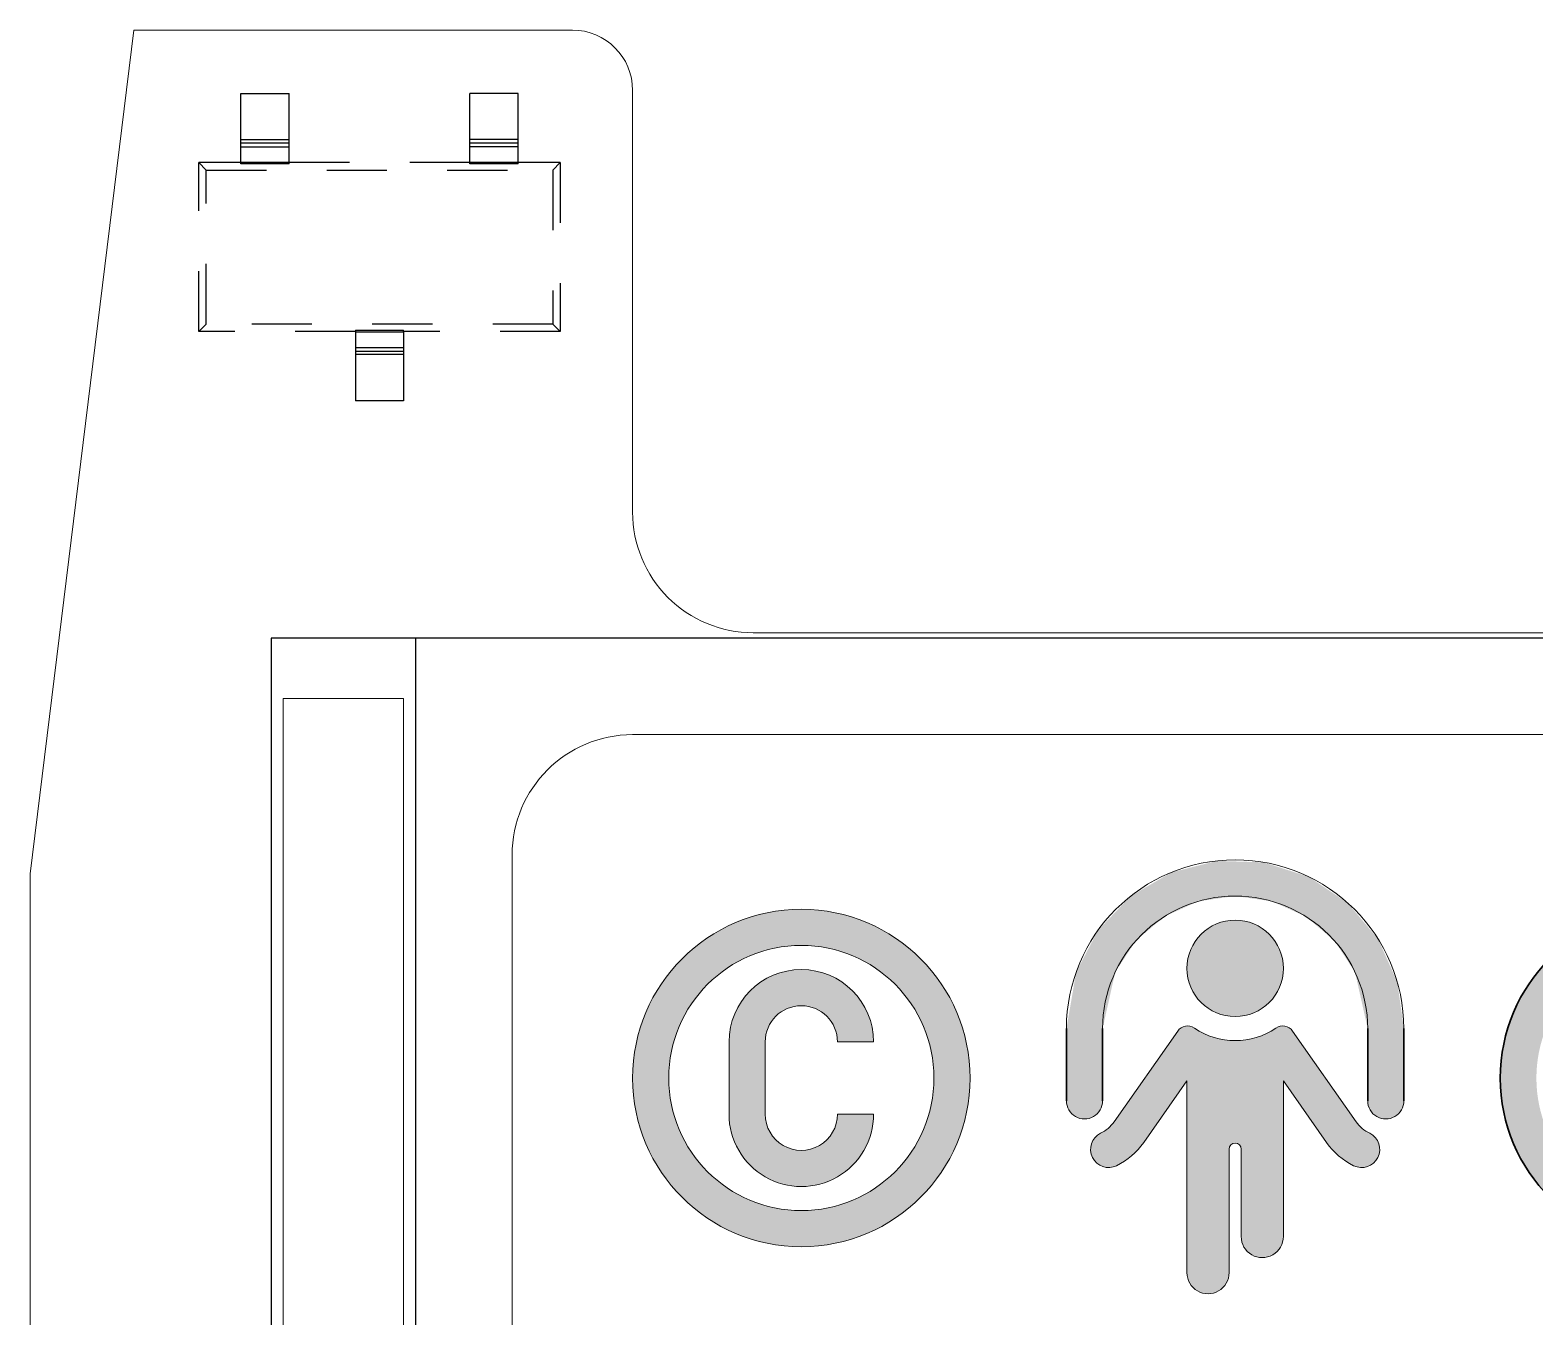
# Model space of a CAD drawing. Header units: millimetres. Extents: x -13 to 383, y -156 to 81.
# Drawn here: x 55.15 to 67.64, y -99.68 to -89 of the extents above; entities that cross this region are included whole.
import ezdxf

# ---------------------------------------------------------------- set-up
doc = ezdxf.new("R2010")
doc.units = ezdxf.units.MM
doc.header["$LTSCALE"] = 0.5
doc.linetypes.add('虚线', pattern=[2, 1, -1])
doc.layers.get('0').update_dxf_attribs({"lineweight": 18})
doc.layers.add('粗实线层', color=7, linetype='Continuous', lineweight=35)

# ---------------------------------------------------------------- blocks, each defined once
blk = doc.blocks.new('*X4')
at = {"color": 9, "linetype": '虚线', "lineweight": 25}
for p, q in [((-0.1999998930842253, 0), (0.1999998930841116, 0)), ((-0.1999998930842253, -0.3822369035333395), (-0.1999998930842253, 0)), ((0.1999998930841116, -0.3822369035333395), (0.1999998930841116, 0)), ((-0.1999998930842253, -0.3822369035333395), (0.1999998930841116, -0.3822369035333395)), ((-0.1999998930842253, -0.412090914323926), (-0.1999998930842253, -0.3822369035333395)), ((0.1999998930841116, -0.412090914323926), (-0.1999998930842253, -0.412090914323926)), ((-0.1999998930842253, -0.4423677455633879), (-0.1999998930842253, -0.412090914323926)), ((0.1999998930841116, -0.4423677455633879), (-0.1999998930842253, -0.4423677455633879)), ((-0.1999998930842253, -0.5717354360967875), (-0.1999998930842253, -0.4423677455633879)), ((0.1999998930841116, -0.412090914323926), (0.1999998930841116, -0.3822369035333395)), ((0.1999998930841116, -0.4423677455633879), (0.1999998930841116, -0.412090914323926)), ((0.1999998930841116, -0.5717354360967875), (0.1999998930841116, -0.4423677455633879)), ((-1.500000013038573, -1.975000137463212), (-1.500000013038573, -0.575000187382102)), ((-1.500000013038573, -0.575000187382102), (-1.438758103177008, -0.6362420972436666)), ((-1.500000013038573, -0.575000187382102), (-0.1999998930842253, -0.575000187382102)), ((-0.1999998930842253, -0.5717354360967875), (-0.1999998930842253, -0.5837490316480398)), ((0.1999998930841116, -0.5717354360967875), (-0.1999998930842253, -0.5717354360967875)), ((0.1999998930841116, -0.5837490316480398), (-0.1999998930842253, -0.5837490316480398)), ((0.1999998930841116, -0.5837490316480398), (0.1999998930841116, -0.5717354360967875)), ((0.1999998930841116, -0.575000187382102), (1.500000013038459, -0.575000187382102)), ((1.438758103176895, -0.6362420972436666), (1.500000013038459, -0.575000187382102)), ((1.500000013038459, -0.575000187382102), (1.500000013038459, -1.975000137463212)), ((-1.438758103177008, -1.91375776194036), (-1.438758103177008, -0.6362420972436666)), ((-1.438758103177008, -0.6362420972436666), (1.438758103176895, -0.6362420972436666)), ((1.438758103176895, -0.6362420972436666), (1.438758103176895, -1.91375776194036)), ((-1.438758103177008, -1.91375776194036), (-1.500000013038573, -1.975000137463212)), ((-1.500000013038573, -1.975000137463212), (-1.150000141933617, -1.975000137463212)), ((1.438758103176895, -1.91375776194036), (-1.438758103177008, -1.91375776194036)), ((-1.150000141933617, -1.966251293197274), (-0.749999890103993, -1.966251293197274)), ((-1.150000141933617, -1.966251293197274), (-1.150000141933617, -1.978264888748527)), ((-0.749999890103993, -1.978264888748527), (-1.150000141933617, -1.978264888748527)), ((-1.150000141933617, -1.978264888748527), (-1.150000141933617, -2.107632113620639)), ((-0.749999890103993, -1.966251293197274), (-0.749999890103993, -1.978264888748527)), ((-0.749999890103993, -1.975000137463212), (0.7499998901038794, -1.975000137463212)), ((-0.749999890103993, -1.978264888748527), (-0.749999890103993, -2.107632113620639)), ((0.7499998901038794, -1.966251293197274), (1.150000141933504, -1.966251293197274)), ((0.7499998901038794, -1.966251293197274), (0.7499998901038794, -1.978264888748527)), ((1.150000141933504, -1.978264888748527), (0.7499998901038794, -1.978264888748527)), ((0.7499998901038794, -1.978264888748527), (0.7499998901038794, -2.107632113620639)), ((1.150000141933504, -1.966251293197274), (1.150000141933504, -1.978264888748527)), ((1.150000141933504, -1.975000137463212), (1.500000013038459, -1.975000137463212)), ((1.150000141933504, -1.978264888748527), (1.150000141933504, -2.107632113620639)), ((1.500000013038459, -1.975000137463212), (1.438758103176895, -1.91375776194036)), ((-1.150000141933617, -2.107632113620639), (-0.749999890103993, -2.107632113620639)), ((-1.150000141933617, -2.107632113620639), (-1.150000141933617, -2.137909410521388)), ((-0.749999890103993, -2.107632113620639), (-0.749999890103993, -2.137909410521388)), ((1.150000141933504, -2.107632113620639), (0.7499998901038794, -2.107632113620639)), ((0.7499998901038794, -2.107632113620639), (0.7499998901038794, -2.137909410521388)), ((1.150000141933504, -2.107632113620639), (1.150000141933504, -2.137909410521388)), ((-1.150000141933617, -2.137909410521388), (-0.749999890103993, -2.137909410521388)), ((-1.150000141933617, -2.137909410521388), (-1.150000141933617, -2.167762955650687)), ((-1.150000141933617, -2.167762955650687), (-0.749999890103993, -2.167762955650687)), ((-1.150000141933617, -2.167762955650687), (-1.150000141933617, -2.55000009201467)), ((-0.749999890103993, -2.137909410521388), (-0.749999890103993, -2.167762955650687)), ((-0.749999890103993, -2.167762955650687), (-0.749999890103993, -2.55000009201467)), ((0.7499998901038794, -2.137909410521388), (1.150000141933504, -2.137909410521388)), ((0.7499998901038794, -2.137909410521388), (0.7499998901038794, -2.167762955650687)), ((1.150000141933504, -2.167762955650687), (0.7499998901038794, -2.167762955650687)), ((0.7499998901038794, -2.167762955650687), (0.7499998901038794, -2.55000009201467)), ((1.150000141933504, -2.137909410521388), (1.150000141933504, -2.167762955650687)), ((1.150000141933504, -2.167762955650687), (1.150000141933504, -2.55000009201467)), ((-1.150000141933617, -2.55000009201467), (-0.749999890103993, -2.55000009201467)), ((1.150000141933504, -2.55000009201467), (0.7499998901038794, -2.55000009201467))]:
    blk.add_line(p, q, dxfattribs=at)
blk = doc.blocks.new('*X3')
at = {"color": 3, "linetype": 'Continuous', "xscale": -0.9999999999999996}
blk.add_blockref('*X4', (-3.692551865486564, 0.5789857847749431), dxfattribs=at)
blk = doc.blocks.new('*X31')
at = {"linetype": 'Continuous', "ltscale": 0.5}
blk.add_hatch(color=8, dxfattribs=at).paths.add_polyline_path([(9.10000037969263, -3.239376910124629), (8.994934262002124, -2.770246902655548), (8.824684928135609, -2.511462926233216), (8.589037440219041, -2.310405114712358), (8.306678835314942, -2.183017515741511), (8.000000379977504, -2.139402069317239), (7.693321924640254, -2.183017515742844), (7.41096331973671, -2.310405114714918), (7.175315831821015, -2.511462926236801), (7.005066497954716, -2.77024690265944), (6.900000380209006, -3.239379239534986), (6.900000380280858, -3.239373013230761), (6.900000380344012, -3.839398053619626), (6.894890207021511, -3.878221370449058), (6.879905864132552, -3.914399171228135), (6.856068527186481, -3.945465956841454), (6.825002698831011, -3.969304541313125), (6.788825499805388, -3.984290336977184), (6.750002388215816, -3.989402069318387), (6.711179139792715, -3.98429137632207), (6.675001539591641, -3.969306549172059), (6.643935073058705, -3.94546879637985), (6.62009690442463, -3.914402648932864), (6.605111593016252, -3.878225249316275), (6.600000380280846, -3.839402069304583), (6.600000380277158, -3.23937301322178), (6.680950180178471, -2.77024690266032), (6.861961210138579, -2.424008392677327), (7.13160348474938, -2.141273282538569), (7.468877084990059, -1.944061169971535), (7.847514919384937, -1.847731064982387), (8.238028422493052, -1.859785219979277), (8.610004143924845, -1.979284849383556), (8.934472368011463, -2.196923242872706), (9.18616329445738, -2.495750578147205), (9.345475067132037, -2.852493984322737), (9.400000379614141, -3.239370048530958), (9.400000379611164, -3.839402069306459), (9.394889166941947, -3.878225249316274), (9.37990385553357, -3.914402648932863), (9.356065686899493, -3.945468796379849), (9.324999220366559, -3.969306549172058), (9.288821620165484, -3.984291376322069), (9.249998371742382, -3.989402069318386), (9.21117526015281, -3.984290336977184), (9.174998061127187, -3.969304541313124), (9.143932232771718, -3.945465956841454), (9.120094895825646, -3.914399171228134), (9.105110552936688, -3.878221370449058), (9.10000037961413, -3.839398053621778), (9.10000037961413, -3.239370048530958)], flags=0)
h = blk.add_hatch(color=8, dxfattribs=at)
edge = h.paths.add_edge_path(flags=0)
edge.add_arc((4.400000380951386, -3.649402068906169), 1.10000000001008, 359.9999999999999, 402.9051479602668)
edge.add_arc((4.400000380992465, -3.649402068801824), 1.099999999908955, 42.90514795774238, 90.00000000161626)
edge.add_line((4.400000380961435, -2.549402068892869), (4.400000380961444, -2.249402068895279))
edge.add_arc((4.400000380954156, -3.649402068902543), 1.400000000007264, -4.5986325858393684e-11, 89.99999999970169, ccw=False)
edge.add_line((5.80000038096142, -3.649402068903668), (5.500000380960728, -3.649402068893437))
edge = h.paths.add_edge_path(flags=0)
edge.add_arc((4.400000380972417, -3.649402068941497), 1.099999999953284, 269.9999999994264, 324.4079649619424)
edge.add_arc((4.400000380985643, -3.649402068890671), 1.09999999997211, 324.4079649593886, 359.9999999998561)
edge.add_line((5.500000380957752, -3.649402068893434), (5.800000380961421, -3.649402068893437))
edge.add_arc((4.40000038096244, -3.649402068896284), 1.399999999998982, -89.999999999961, 1.1647216524579562e-10, ccw=False)
edge.add_line((4.400000380963393, -5.049402068895265), (4.400000380961444, -4.749402068894796))
edge = h.paths.add_edge_path(flags=0)
edge.add_arc((4.400000381009816, -3.64940206890958), 1.400000000050317, 152.2807203900448, 180.0000000000001, ccw=False)
edge.add_arc((4.400000380958861, -3.649402068896457), 1.399999999999105, 89.99999999989751, 152.2807203895502, ccw=False)
edge.add_line((4.400000380961367, -2.249402068897352), (4.400000380961444, -2.549402068893414))
edge.add_arc((4.40000038096877, -3.649402068896049), 1.100000000002635, 90.00000000038159, 179.9999999998636)
edge.add_line((3.300000380966135, -3.649402068893431), (3.000000380960955, -3.649402068893437))
edge = h.paths.add_edge_path(flags=0)
edge.add_arc((4.400000380959113, -3.6494020688952), 1.399999999997202, 199.4673019416957, 270.00000000009595, ccw=False)
edge.add_arc((4.40000038090662, -3.649402068901848), 1.399999999945494, 179.9999999996219, 199.4673019421551, ccw=False)
edge.add_line((3.000000380961127, -3.649402068892609), (3.300000380961478, -3.649402068893437))
edge.add_arc((4.400000380951626, -3.649402068907972), 1.099999999990148, 179.9999999992429, 270.0000000010326)
edge.add_line((4.40000038097145, -4.749402068898121), (4.400000380961444, -5.049402068890174))
edge = h.paths.add_edge_path(flags=0)
edge.add_line((4.400000380961444, -3.049402068896512), (4.400000380961444, -3.009058300273921))
edge.add_line((4.400000380961444, -3.009058300273921), (4.400000380961444, -2.749402068900395))
edge.add_arc((4.400000380982884, -3.349402068878921), 0.5999999999785262, -2.859223968698643e-10, 90.00000000204739, ccw=False)
edge.add_line((5.00000038096141, -3.349402068881915), (4.700000380961399, -3.349402068885411))
edge.add_arc((4.400000380913126, -3.349402068915652), 0.3000000000482723, 5.775632856233886e-09, 89.9999999850005)
edge = h.paths.add_edge_path(flags=0)
edge.add_arc((4.400000380958147, -3.349402068898172), 0.5999999999842871, 145.4420408847405, 179.9995411834407, ccw=False)
edge.add_arc((4.400000381019908, -3.349402068984583), 0.6000000000841669, 90.00000000558202, 145.4420408812902, ccw=False)
edge.add_line((4.400000380961455, -2.749402068900417), (4.400000380961444, -3.049402068896512))
edge.add_arc((4.400000380959293, -3.349402068873676), 0.2999999999771634, 89.99999999958916, 179.9995411872932)
edge.add_line((4.100000380991748, -3.349399666535961), (4.100000380961433, -3.649402068893437))
edge.add_line((4.100000380961433, -3.649402068893437), (3.800000380961421, -3.649402068893437))
edge.add_line((3.800000380961421, -3.649402068893437), (3.800000380961421, -3.349397264186592))
edge = h.paths.add_edge_path(flags=0)
edge.add_arc((4.400000380986226, -3.949402068861303), 0.6000000000306578, 201.5961435173341, 269.9999999976302, ccw=False)
edge.add_arc((4.400000380941048, -3.949402068902449), 0.5999999999735063, 179.9997404137352, 201.5961435152687, ccw=False)
edge.add_line((3.8000003809737, -3.949399350521441), (3.800000380961421, -3.649402068893437))
edge.add_line((3.800000380961421, -3.649402068893437), (4.100000380961433, -3.649402068893437))
edge.add_line((4.100000380961433, -3.649402068893437), (4.100000380961433, -3.949399350537618))
edge.add_arc((4.400000380990361, -3.949402068861576), 0.3000000000412433, 179.9994808383663, 269.9999999949335)
edge.add_line((4.400000380963832, -4.249402068902819), (4.400000380961444, -4.549402068890572))
edge = h.paths.add_edge_path(flags=0)
edge.add_arc((4.400000380901984, -3.949402068811535), 0.3000000000588798, 270.0000000113346, 328.7293883228805)
edge.add_arc((4.400000381157913, -3.949402068961373), 0.2999999997623535, 328.7293883219681, 360.0000000115368)
edge.add_line((4.700000380920266, -3.949402068900966), (5.000000380961183, -3.949402068912605))
edge.add_arc((4.400000380977737, -3.949402068909028), 0.5999999999834458, 269.999999997698, 359.9999999996584, ccw=False)
edge.add_line((4.400000380953631, -4.549402068892475), (4.400000380961444, -4.249402068870438))
h = blk.add_hatch(color=8, dxfattribs=at)
edge = h.paths.add_edge_path(flags=0)
edge.add_arc((8.000000379975006, -2.739402069302827), 0.3999999999955666, -181.80780243931804, 1.1368683772161603e-13, ccw=False)
edge.add_arc((8.000000379979108, -2.739402069308809), 0.399999999999855, -4.5787373892380856e-10, 178.1921975598441, ccw=False)
h = blk.add_hatch(color=8, dxfattribs=at)
edge = h.paths.add_edge_path(flags=0)
edge.add_arc((11.60000037897096, -3.649402068904235), 1.099999999693001, 359.9999999999999, 396.0706217218051)
edge.add_arc((11.60000037899548, -3.649402068896323), 1.099999999668519, 36.07062172222405, 89.9999999999071)
edge.add_line((11.60000037899727, -2.549402069227803), (11.60000037899727, -2.249402069227784))
edge.add_arc((11.60000037899912, -3.649402068892578), 1.399999999664794, 9.86233317235019e-11, 90.00000000007589, ccw=False)
edge.add_line((13.00000037866391, -3.649402068890168), (12.70000037866015, -3.649402068893437))
edge = h.paths.add_edge_path(flags=0)
edge.add_arc((11.60000037867023, -3.64940206882611), 0.4999999996671765, 165.3144993273421, 179.9999999999997, ccw=False)
edge.add_arc((11.60000037879709, -3.649402068787501), 0.4999999997801064, 137.4576031171956, 165.3144993353073, ccw=False)
edge.add_line((11.23161176807571, -3.311334277847759), (11.09509656847325, -3.074883016130769))
edge.add_arc((11.22500037900776, -2.999883016062902), 0.1500000000052196, 29.99999999001369, 210.0000000287828, ccw=False)
edge.add_line((11.35490418959302, -2.924883016082933), (11.49141938921366, -3.161334277852092))
edge.add_arc((11.60000037884949, -3.649402068088545), 0.4999999991765909, 89.99999998306168, 102.54239687957357, ccw=False)
edge.add_line((11.60000037899731, -3.149402068911954), (11.60000037899727, -3.649402068893437))
edge.add_line((11.60000037899727, -3.649402068893437), (11.10000037899272, -3.649402068893437))
edge = h.paths.add_edge_path(flags=0)
edge.add_line((11.60000037899727, -3.649402068893437), (11.60000037899727, -3.376141351007817))
edge.add_line((11.60000037899727, -3.376141351007817), (11.60000037899727, -3.149402068908302))
edge.add_arc((11.60000037893971, -3.64940206894648), 0.5000000000381783, 1.1863221516250633e-09, 89.99999999340417, ccw=False)
edge.add_line((12.10000037897788, -3.649402068936127), (11.60000037899727, -3.649402068893437))
edge = h.paths.add_edge_path(flags=0)
edge.add_line((11.60000037899727, -4.149402068894545), (11.60000037899727, -3.831932004547838))
edge.add_line((11.60000037899727, -3.831932004547838), (11.60000037899727, -3.649402068893437))
edge.add_line((11.60000037899727, -3.649402068893437), (12.10000037898146, -3.649402068893437))
edge.add_arc((11.60000037899621, -3.649402068909307), 0.4999999999852509, -90.00000000186839, 1.8185914996138308e-09, ccw=False)
edge = h.paths.add_edge_path(flags=0)
edge.add_arc((11.60000037894417, -3.649402068943604), 0.4999999999386016, 193.5818360926951, 270.0000000060855, ccw=False)
edge.add_arc((11.60000037973363, -3.64940206884788), 0.5000000007284625, 179.9999999997455, 193.581836082113, ccw=False)
edge.add_line((11.10000037900516, -3.649402068845659), (11.60000037899727, -3.649402068893437))
edge.add_line((11.60000037899727, -3.649402068893437), (11.60000037899727, -4.149402068885735))
edge = h.paths.add_edge_path(flags=0)
edge.add_arc((11.60000037893156, -3.649402068883664), 1.399999999601789, 159.0245066938818, 179.9999999999999, ccw=False)
edge.add_arc((11.60000037897911, -3.649402068873557), 1.39999999964257, 89.99999999925672, 159.0245066949647, ccw=False)
edge.add_line((11.60000037899727, -2.249402069230988), (11.60000037899727, -2.549402069226744))
edge.add_arc((11.60000037898772, -3.649402068892298), 1.099999999665554, 89.99999999950259, 180.0000000000585)
edge.add_line((10.50000037932216, -3.649402068893421), (10.20000037932965, -3.649402068893437))
edge = h.paths.add_edge_path(flags=0)
edge.add_arc((11.60000037899289, -3.64940206889386), 1.39999999966226, 192.2260821755314, 270.00000000017775, ccw=False)
edge.add_arc((11.60000037933067, -3.649402068869447), 1.399999999997556, 180.0000000010806, 192.2260821735803, ccw=False)
edge.add_line((10.20000037933312, -3.649402068895852), (10.50000037933057, -3.649402068893437))
edge.add_arc((11.60000037900943, -3.649402068888063), 1.099999999678859, 180.0000000002799, 269.9999999990037)
edge.add_line((11.6000003789903, -4.749402068566923), (11.60000037899727, -5.049402068559743))
edge = h.paths.add_edge_path(flags=0)
edge.add_arc((11.6000003789942, -3.649402068908674), 1.099999999662093, 270.0000000001568, 336.2522546712487)
edge.add_arc((11.60000037894961, -3.64940206887833), 1.099999999715122, 336.252254670737, 359.9999999992131)
edge.add_line((12.70000037866474, -3.649402068893437), (13.00000037866391, -3.649402068893437))
edge.add_arc((11.60000037900045, -3.649402068895895), 1.399999999663466, -90.00000000046413, 1.0061285138363019e-10, ccw=False)
edge.add_line((11.60000037898911, -5.049402068559361), (11.60000037899727, -4.749402068570788))
h = blk.add_hatch(color=8, dxfattribs=at)
edge = h.paths.add_edge_path(flags=0)
edge.add_line((7.600000379979178, -5.264401904718994), (7.600000379979178, -3.672594269267449))
edge.add_line((7.600000379979178, -3.672594269267449), (7.241159498110733, -4.184021745237345))
edge.add_arc((6.750000380244496, -3.839402069182758), 0.6000000001559231, 296.3877999630721, 324.94474626834653, ccw=False)
edge.add_arc((6.950000380333149, -4.242514956735604), 0.1499999999929744, 116.3878892123237, 296.38779996163856, ccw=False)
edge.add_arc((6.750000380299324, -3.839402069278886), 0.300000000059768, 296.3877553379423, 324.9447462726767)
edge.add_line((6.995579939230572, -4.01171190727717), (7.233855791700591, -3.672116214800923))
edge.add_line((7.233855791700591, -3.672116214800923), (7.523075331281916, -3.259914521672329))
edge.add_arc((7.605008551370502, -3.317465813457574), 0.100125939397516, 55.71658515991447, 144.9151406827127, ccw=False)
edge.add_arc((8.000000379973018, -2.739402069296436), 0.6000000000126094, 235.6448927974583, 304.3551072113152)
edge.add_arc((8.394992208605968, -3.31746581339192), 0.1001259393605259, 35.084859222350474, 124.28341482306351, ccw=False)
edge.add_line((8.476925428759646, -3.259914521763696), (9.004420820730843, -4.011711907274901))
edge.add_arc((9.250000380111974, -3.839402068817522), 0.3000000006917305, 215.0552537497481, 243.6121999994407)
edge.add_arc((9.050000379634282, -4.242514956745599), 0.1499999999802598, -116.3876214707002, 63.612200041051324, ccw=False)
edge.add_arc((9.250000379671086, -3.839402069235158), 0.600000000081631, 215.0552537251376, 243.6122446622981, ccw=False)
edge.add_line((8.758841261826474, -4.184021745191218), (8.400000379863855, -3.672594269308433))
edge.add_line((8.400000379863855, -3.672594269308433), (8.40000037997902, -4.964399711118773))
edge.add_arc((8.22500037998641, -4.964402069306907), 0.175000000008498, -179.99998327644903, 0.0007720812990896775, ccw=False)
edge.add_line((8.050000379977918, -4.964402120386087), (8.05000037997894, -4.239402069315929))
edge.add_arc((8.0000003799654, -4.239402069256386), 0.0500000000135401, 359.9999999317682, 540.0000000154376)
edge.add_line((7.950000379951859, -4.239402069269858), (7.950000379978917, -5.264402069314428))
edge.add_arc((7.775000379971573, -5.264402069314428), 0.1750000000073442, 180.0000538892835, 360, ccw=False)
at = {"color": 4, "linetype": 'Continuous', "lineweight": 25}
for p, q in [((16.00000075995877, 0), (0, 0)), ((0, 0), (0, -28.00000086426735)), ((1.200000289827585, -28.00000086426735), (1.200000289827585, 0))]:
    blk.add_line(p, q, dxfattribs=at)
at = {"color": 4, "ltscale": 0.5}
for p, q in [((0, 0), (16.00000075995877, 0)), ((0, -28.00000086426735), (0, 0)), ((1.200000289827585, -28.00000086426735), (1.200000289827585, 0))]:
    blk.add_line(p, q, dxfattribs=at)
at = {"color": 8, "ltscale": 0.5}
for p, q in [((3.000000289588115, -0.8000000000000114), (13.00000047012088, -0.8000000000000114)), ((2.000000289827597, -26.20000086434436), (2.00000028982754, -1.80000000020101))]:
    blk.add_line(p, q, dxfattribs=at)
at = {"color": 8, "linetype": 'Continuous', "ltscale": 0.5}
for p, q in [((3.800000380961421, -3.949399350537618), (3.800000380961421, -3.349397264186592)), ((4.100000380961433, -3.949399350537618), (4.100000380961433, -3.349397264186592)), ((4.700000380961399, -3.349402068885411), (5.00000038096141, -3.349402068885411)), ((7.523075331281916, -3.259914521672329), (6.995579939227355, -4.011711907274901)), ((8.476925428746767, -3.259914521772771), (9.004420820730843, -4.011711907274901)), ((7.600000380094343, -3.672594269308433), (7.241159498110733, -4.184021745237345)), ((7.600000379979178, -5.264401904718994), (7.600000379979178, -3.672594269267449)), ((8.400000379863855, -3.672594269308433), (8.758841261847465, -4.184021745237345)), ((8.40000037997902, -4.964399711118773), (8.40000037997902, -3.672594269267449)), ((4.700000380961171, -3.949402068905272), (5.000000380961183, -3.949402068912605)), ((7.950000379978917, -5.264402069314428), (7.950000379978917, -4.239402069315929)), ((8.05000037997894, -4.9644020181847), (8.05000037997894, -4.239402069315929))]:
    blk.add_line(p, q, dxfattribs=at)
for centre, radius in [((4.400000380961444, -3.649402068893437), 1.4), ((8.000000379978985, -2.739402069315929), 0.3999999999999999), ((4.400000380961444, -3.649402068893437), 1.1)]:
    blk.add_circle(centre, radius, dxfattribs=at)
for centre, radius, start, end in [((3.000000290029902, -1.800000000201038), 1.000000000202306, 90.0000000253168, 179.9999999999999), ((8.000000379979099, -3.239402069317151), 1.400000000001232, 0.001310468291626057, 179.9988108632733), ((8.000000379979099, -3.239402069317151), 1.100000000001232, 0.001310468291612526, 179.9988108632733), ((4.400000380972529, -3.349402068885411), 0.5999999999888813, 0, 179.9995411858237), ((4.400000380972529, -3.349402068885411), 0.2999999999888814, 0, 179.9995411858237), ((7.605008551393041, -3.31746581335139), 0.100125939297085, 55.71658513634144, 144.9151407398446), ((8.000000379968071, -2.73940206928043), 0.6000000000286152, 235.6448927987185, 304.3551072108426), ((8.394992208627286, -3.317465813358609), 0.1001259393239358, 35.0848592137644, 124.2834148438393), ((6.750000380372398, -3.839402069306459), 0.1500000000253648, 179.9999999999998, 0.001533879382715102), ((9.2500003795858, -3.839402069306459), 0.1500000000253648, 179.9984661213304, 7.12783507693319e-10), ((4.400000380964343, -3.949402068897911), 0.5999999999968126, 179.9997404163041, 8.481479150614432e-14), ((4.400000380964343, -3.949402068897911), 0.2999999999968127, 179.9997404163041, 1.696295830131896e-13), ((6.950000380327879, -4.242514956733828), 0.1499999999890419, 116.3878892108163, 296.3876214673465), ((6.750000380299298, -3.839402069278862), 0.3000000000598022, 296.3877999621937, 324.9447462726758), ((9.050000379630319, -4.242514956733828), 0.1499999999890419, 243.6123785326544, 63.61211078918308), ((9.250000380028041, -3.839402068944196), 0.300000000540952, 215.0552537391503, 243.6122000030481), ((6.750000380228755, -3.839402069159007), 0.6000000001841953, 296.3877999634103, 324.9447462721047), ((8.000000379978871, -4.239402069269858), 0.05000000002701198, 0, 180), ((9.250000379768721, -3.839402069146644), 0.6000000002123949, 215.0552537267057, 243.6122000337432), ((8.225000380008282, -4.964402069285029), 0.1750000000303732, 179.9999832695214, 0.0007720741310066235), ((7.775000379971573, -5.264402069314428), 0.1750000000073441, 179.9999461107165, 0)]:
    blk.add_arc(centre, radius, start, end, dxfattribs=at)
at = {"layer": '粗实线层', "color": 8, "linetype": 'Continuous'}
for p, q in [((6.600000380280846, -3.839402069304583), (6.600000380280846, -3.239373013230761)), ((6.900000380280858, -3.839398053621466), (6.900000380280858, -3.239373013230761)), ((9.10000037961413, -3.839398053621778), (9.10000037961413, -3.239370048530958)), ((9.400000379614141, -3.839402069312456), (9.400000379614141, -3.239370048530958))]:
    blk.add_line(p, q, dxfattribs=at)
blk.add_circle((11.60000037899727, -3.649402068893437), 1.399999999666666, dxfattribs=at)

msp = doc.modelspace()

# ---------------------------------------------------------------- linework, layer by layer
at = {"color": 3, "linetype": 'Continuous', "ltscale": 0.5}
msp.add_line((55.15344635039037, -96), (56.01293827671043, -89), dxfattribs=at)
at = {"color": 3, "linetype": 'Continuous'}
for p, q in [((59.65344635015913, -89), (56.01293827654126, -89)), ((60.15344635039037, -93.00000000013142), (60.15344635039014, -89.50000000024329)), ((69.15344635035353, -94), (61.15344635025053, -94)), ((55.1534463503906, -100.3999999999587), (55.1534463503906, -95.99999999999721))]:
    msp.add_line(p, q, dxfattribs=at)
at = {"color": 8, "linetype": 'Continuous', "ltscale": 0.5}
for p, q in [((57.25337160352774, -121.5460034996659), (57.25337160352774, -94.54600349978273)), ((57.25337160341587, -94.54600349978273), (58.25337160335766, -94.54600349978273)), ((58.25337160347408, -121.5460034997825), (58.25337160347408, -94.5460034996076))]:
    msp.add_line(p, q, dxfattribs=at)
at = {"color": 3, "linetype": 'Continuous'}
for centre, radius, start, end in [((59.65344635015913, -89.50000000024329), 0.5000000002432897, 1.628443996116953e-12, 90), ((61.15344635025053, -93.00000000013142), 0.9999999998685779, 179.9999999999992, 270)]:
    msp.add_arc(centre, radius, start, end, dxfattribs=at)

# ---------------------------------------------------------------- block references
at = {"color": 8, "linetype": '虚线', "ltscale": 0.5, "xscale": -0.9999999999999998, "rotation": 180}
msp.add_blockref('*X3', (61.74599819091736, -91.4960141448172), dxfattribs=at)
at = {"color": 8, "linetype": 'Continuous', "ltscale": 0.5}
msp.add_blockref('*X31', (57.15344597041143, -94.04600327838025), dxfattribs=at)

doc.saveas('drawing.dxf')
